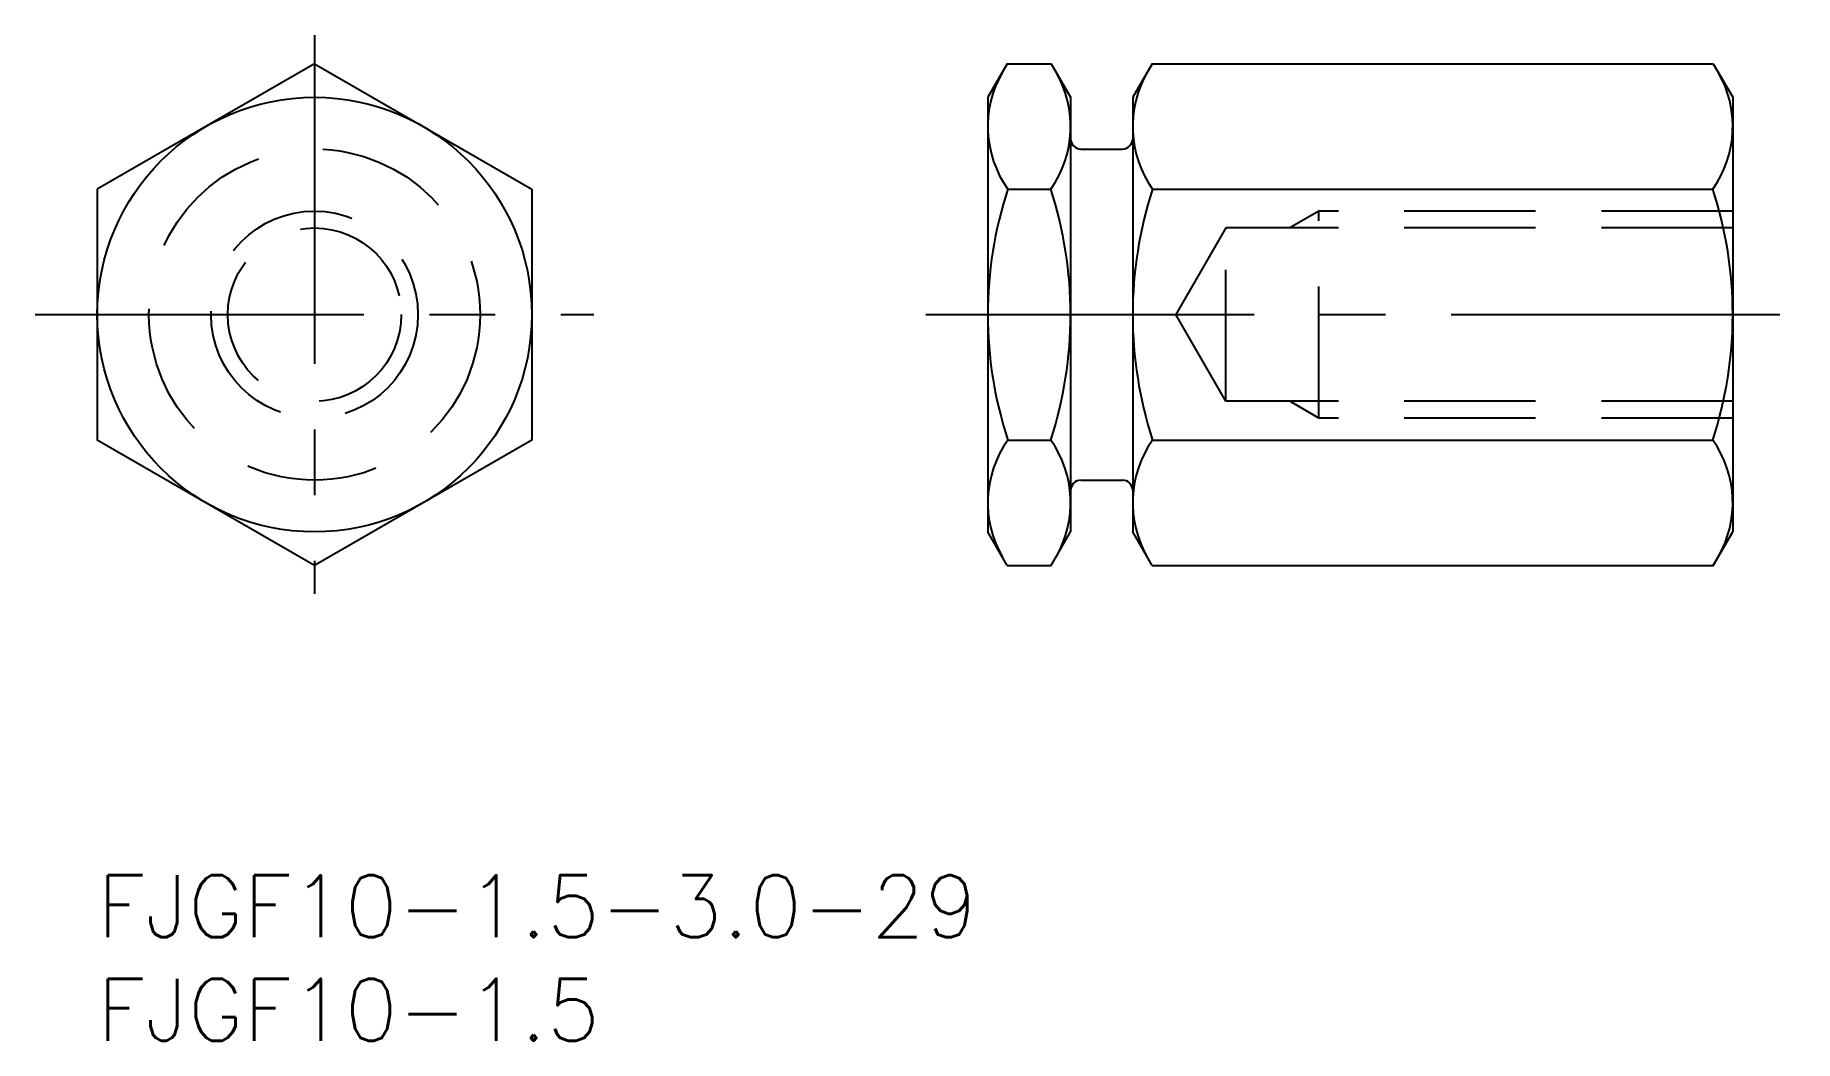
# Model space of a CAD drawing. Extents: x -3 to 82, y -8 to 40.6.
import ezdxf

# ---------------------------------------------------------------- set-up
doc = ezdxf.new("R2010")
doc.units = 0
doc.header["$LTSCALE"] = 0.5
doc.linetypes.add('CENTER', pattern=[50.8, 31.75, -6.35, 6.35, -6.35])
doc.linetypes.add('DASHED', pattern=[19.05, 12.7, -6.35])
for name, color, linetype in [('MSM_CENTER', 1, 'CENTER'), ('MSM_CONTINUOUS', 7, 'CONTINUOUS'), ('MSM_DASHED', 4, 'DASHED'), ('MSM_PART_NUMBER', 7, 'CONTINUOUS')]:
    doc.layers.add(name, color=color, linetype=linetype)
doc.styles.get("Standard").update_dxf_attribs({"font": 'txt.shx', "height": 3, "bigfont": 'bigfont.shx'})

# ---------------------------------------------------------------- blocks, each defined once
blk = doc.blocks.new('*U15')
at = {"layer": 'MSM_PART_NUMBER'}
blk.add_text('FJGF10-1.5-3.0-29', height=3, dxfattribs=at).set_placement((0, -3))
blk = doc.blocks.new('*U16')
at = {"layer": 'MSM_PART_NUMBER'}
blk.add_text('FJGF10-1.5', height=3, dxfattribs=at).set_placement((0, -8))

msp = doc.modelspace()

# ---------------------------------------------------------------- linework, layer by layer
at = {"layer": 'MSM_CENTER'}
for p, q in [((10.5, 40.591), (10.5, 13.591)), ((-3, 27.091), (24, 27.091)), ((40.041, 27.091), (82.041, 27.091))]:
    msp.add_line(p, q, dxfattribs=at)
at = {"layer": 'MSM_CONTINUOUS'}
for p, q in [((10.5, 39.215), (0, 33.153)), ((10.5, 39.215), (21, 33.153)), ((43.979, 39.215), (43.041, 37.591)), ((43.979, 39.215), (46.103, 39.215)), ((46.103, 39.215), (47.041, 37.591)), ((50.979, 39.215), (50.041, 37.591)), ((50.979, 39.215), (78.103, 39.215)), ((78.103, 39.215), (79.041, 37.591)), ((43.041, 37.591), (43.041, 16.591)), ((47.041, 37.591), (47.041, 16.591)), ((50.041, 37.591), (50.041, 16.591)), ((79.041, 37.591), (79.041, 16.591)), ((5.25, 36.184), (5.25, 36.184)), ((47.541, 35.091), (49.541, 35.091)), ((0, 33.153), (0, 21.029)), ((21, 33.153), (21, 21.029)), ((44.004, 33.153), (46.077, 33.153)), ((51.004, 33.153), (78.077, 33.153)), ((10.5, 14.967), (0, 21.029)), ((21, 21.029), (10.5, 14.967)), ((44.004, 21.029), (46.077, 21.029)), ((51.004, 21.029), (78.077, 21.029)), ((47.541, 19.091), (49.541, 19.091)), ((43.979, 14.967), (43.041, 16.591)), ((46.103, 14.967), (47.041, 16.591)), ((50.979, 14.967), (50.041, 16.591)), ((78.103, 14.967), (79.041, 16.591)), ((43.979, 14.967), (46.103, 14.967)), ((50.979, 14.967), (78.103, 14.967))]:
    msp.add_line(p, q, dxfattribs=at)
msp.add_circle((10.5, 27.091), 10.5, dxfattribs=at)
for centre, radius, start, end in [((48.291, 36.184), 5.25, 150, 215.26439), ((41.791, 36.184), 5.25, 324.73561, 30), ((55.291, 36.184), 5.25, 150, 215.26439), ((73.791, 36.184), 5.25, 324.73561, 30), ((47.541, 35.591), 0.5, 180, 270), ((49.541, 35.591), 0.5, 270, 0), ((62.596, 27.091), 19.555, 161.94029, 198.05971), ((27.486, 27.091), 19.555, 341.94029, 18.05971), ((69.596, 27.091), 19.555, 161.94029, 198.05971), ((59.486, 27.091), 19.555, 341.94029, 18.05971), ((48.291, 17.998), 5.25, 144.7356, 210), ((41.791, 17.998), 5.25, 330, 35.26439), ((55.291, 17.998), 5.25, 144.7356, 210), ((73.791, 17.998), 5.25, 330, 35.26439), ((47.541, 18.591), 0.5, 90, 180), ((49.541, 18.591), 0.5, 0, 90)]:
    msp.add_arc(centre, radius, start, end, dxfattribs=at)
at = {"layer": 'MSM_DASHED'}
for p, q in [((59.041, 32.091), (57.634, 31.279)), ((59.041, 22.091), (59.041, 32.091)), ((79.041, 32.091), (59.041, 32.091)), ((54.541, 31.279), (52.123, 27.091)), ((54.541, 22.903), (54.541, 31.279)), ((79.041, 31.279), (54.541, 31.279)), ((54.541, 22.903), (52.123, 27.091)), ((79.041, 22.903), (54.541, 22.903)), ((59.041, 22.091), (57.634, 22.903)), ((79.041, 22.091), (59.041, 22.091))]:
    msp.add_line(p, q, dxfattribs=at)
for radius in [8, 5, 4.188]:
    msp.add_circle((10.5, 27.091), radius, dxfattribs=at)

# ---------------------------------------------------------------- block references
at = {"layer": 'MSM_CONTINUOUS'}
for name in ['*U15', '*U16']:
    msp.add_blockref(name, (0, 0), dxfattribs=at)

doc.saveas('drawing.dxf')
